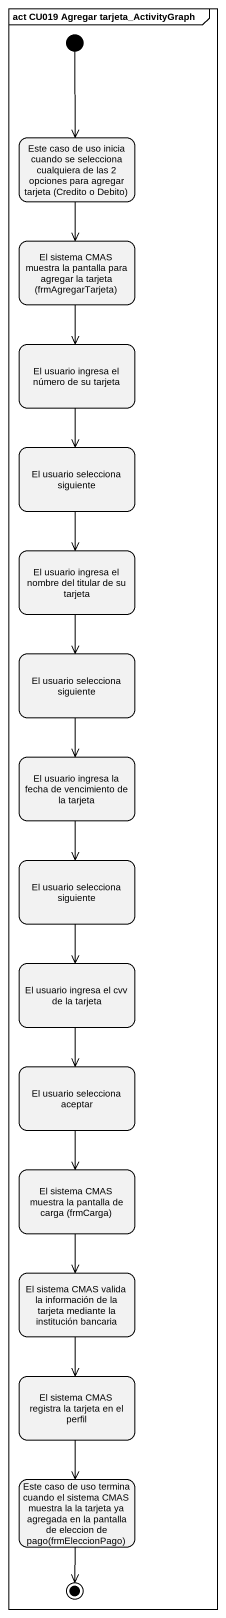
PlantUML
@startuml
mainframe act CU019 Agregar tarjeta_ActivityGraph
hide empty description
state "Este caso de uso inicia cuando se selecciona cualquiera de las 2 opciones para agregar tarjeta (Credito o Debito)" as Este_caso_de_uso_inicia
state "El sistema CMAS muestra la pantalla para agregar la tarjeta (frmAgregarTarjeta)" as El_sistema_CMAS_muestra_la
state "El usuario ingresa el número de su tarjeta" as El_usuario_ingresa_el
state "El usuario selecciona siguiente" as El_usuario_selecciona
state "El usuario ingresa el nombre del titular de su tarjeta" as El_usuario_ingresa_el_2
state "El usuario selecciona siguiente" as El_usuario_selecciona_2
state "El usuario ingresa la fecha de vencimiento de la tarjeta" as El_usuario_ingresa_la_fecha
state "El usuario selecciona siguiente" as El_usuario_selecciona_3
state "El usuario ingresa el cvv de la tarjeta" as El_usuario_ingresa_el_cvv
state "El usuario selecciona aceptar" as El_usuario_selecciona_4
state "El sistema CMAS muestra la pantalla de carga (frmCarga)" as El_sistema_CMAS_muestra_la_2
state "El sistema CMAS valida la información de la tarjeta mediante la institución bancaria" as El_sistema_CMAS_valida_la
state "El sistema CMAS registra la tarjeta en el perfil" as El_sistema_CMAS_registra_la
state "Este caso de uso termina cuando el sistema CMAS muestra la la tarjeta ya agregada en la pantalla de eleccion de pago(frmEleccionPago)" as Este_caso_de_uso_termina
[*] --> Este_caso_de_uso_inicia
Este_caso_de_uso_inicia --> El_sistema_CMAS_muestra_la
El_sistema_CMAS_muestra_la --> El_usuario_ingresa_el
El_usuario_ingresa_el --> El_usuario_selecciona
El_usuario_selecciona --> El_usuario_ingresa_el_2
El_usuario_ingresa_el_2 --> El_usuario_selecciona_2
El_usuario_selecciona_2 --> El_usuario_ingresa_la_fecha
El_usuario_ingresa_la_fecha --> El_usuario_selecciona_3
El_usuario_selecciona_3 --> El_usuario_ingresa_el_cvv
El_usuario_ingresa_el_cvv --> El_usuario_selecciona_4
El_usuario_selecciona_4 --> El_sistema_CMAS_muestra_la_2
El_sistema_CMAS_muestra_la_2 --> El_sistema_CMAS_valida_la
El_sistema_CMAS_valida_la --> El_sistema_CMAS_registra_la
El_sistema_CMAS_registra_la --> Este_caso_de_uso_termina
Este_caso_de_uso_termina --> [*]
@enduml
